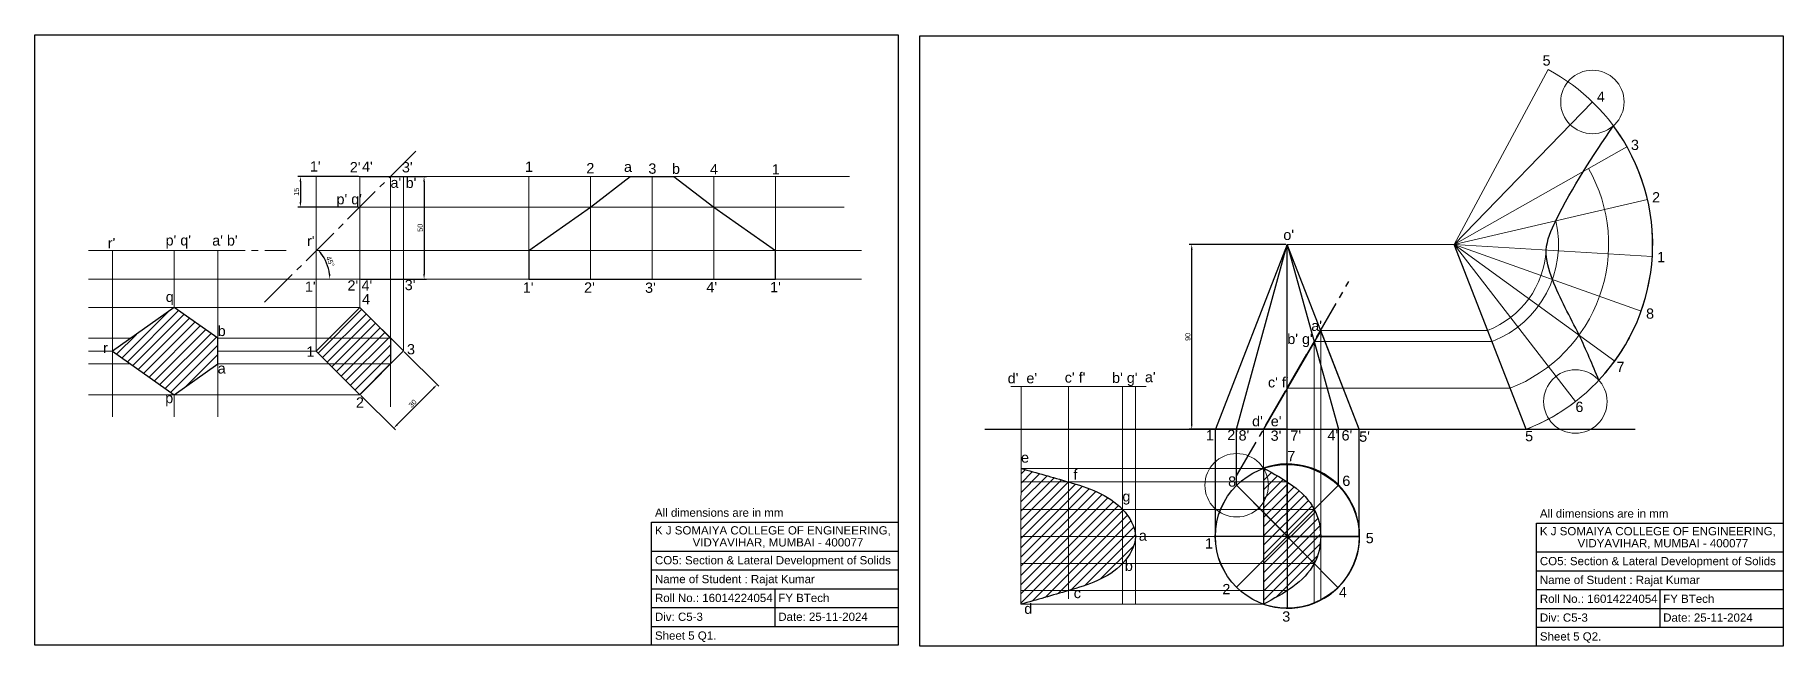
# Model space of a CAD drawing. Header units: millimetres. Extents: x 2240 to 3090, y 1935 to 2233.
import ezdxf

# ---------------------------------------------------------------- set-up
doc = ezdxf.new("R2010")
doc.units = ezdxf.units.MM
doc.linetypes.add('CENTER2', pattern=[28.575, 19.05, -3.175, 3.175, -3.175])
doc.styles.get("Standard").update_dxf_attribs({"font": 'arial.ttf'})
doc.dimstyles.new('ISO-25', dxfattribs={"dimtxt": 2.5, "dimasz": 2.5, "dimexe": 1.25, "dimexo": 0.625, "dimtad": 1, "dimtxsty": 'Standard', "dimcen": 2.5, "dimadec": 0, "dimazin": 0, "dimtfac": 1, "dimtmove": 0, "dimatfit": 3, "dimfxl": 1, "dimarcsym": 0})

# ---------------------------------------------------------------- blocks, each defined once
blk = doc.blocks.new('*U1')
blk.add_circle((35, 35), 35)
blk = doc.blocks.new('*U2')
at = {"color": 0, "linetype": 'ByBlock', "lineweight": -2, "transparency": 16777216}
for p, rotation in [((2861.76, 1940.77), 59.99999999999999), ((2896.76, 1975.77), 120), ((2836.13, 2036.39), 240), ((2801.13, 2001.39), 300.0000000000001), ((2883.94, 2023.58), 180)]:
    blk.add_blockref('*U1', p, dxfattribs=dict(at, rotation=rotation))
blk.add_blockref('*U1', (2813.94, 1953.58), dxfattribs=at)
blk = doc.blocks.new('*D3')
at = {"color": 0, "lineweight": -2, "transparency": 16777216}
for p, q in [((2398.21, 2163.76), (2430.18, 2163.76)), ((2428.93, 2161.26), (2428.93, 2116.26)), ((2398.21, 2113.76), (2430.18, 2113.76))]:
    blk.add_line(p, q, dxfattribs=at)
at = {"color": 0, "lineweight": 9, "transparency": 16777216}
for points in [[(2428.51, 2161.26), (2429.35, 2161.26), (2428.93, 2163.76)], [(2428.51, 2116.26), (2429.35, 2116.26), (2428.93, 2113.76)]]:
    blk.add_solid(points, dxfattribs=at)
at = {"layer": 'Defpoints', "color": 0, "lineweight": 9, "transparency": 16777216}
for p in [(2397.59, 2163.76), (2397.59, 2113.76), (2428.93, 2113.76)]:
    blk.add_point(p, dxfattribs=at)
at = {"color": 0, "lineweight": 9, "transparency": 16777216, "insert": (2427.03, 2138.76), "char_height": 2.5, "attachment_point": 5, "rotation": 90}
blk.add_mtext('50', dxfattribs=at)
blk = doc.blocks.new('*D4')
at = {"color": 0, "lineweight": -2, "transparency": 16777216}
for p, q in [((2396.96, 2163.76), (2367.51, 2163.76)), ((2368.76, 2161.26), (2368.76, 2151.26)), ((2396.96, 2148.76), (2367.51, 2148.76))]:
    blk.add_line(p, q, dxfattribs=at)
at = {"color": 0, "lineweight": 9, "transparency": 16777216}
for points in [[(2368.34, 2161.26), (2369.17, 2161.26), (2368.76, 2163.76)], [(2368.34, 2151.26), (2369.17, 2151.26), (2368.76, 2148.76)]]:
    blk.add_solid(points, dxfattribs=at)
at = {"layer": 'Defpoints', "color": 0, "lineweight": 9, "transparency": 16777216}
for p in [(2397.59, 2163.76), (2368.76, 2148.76), (2397.59, 2148.76)]:
    blk.add_point(p, dxfattribs=at)
at = {"color": 0, "lineweight": 9, "transparency": 16777216, "insert": (2366.85, 2156.26), "char_height": 2.5, "attachment_point": 5, "rotation": 90}
blk.add_mtext('15', dxfattribs=at)
blk = doc.blocks.new('*D5')
at = {"color": 0, "lineweight": -2, "transparency": 16777216}
for p, q in [((2419.31, 2078.36), (2436.16, 2061.63)), ((2433.51, 2060.74), (2415.89, 2043)), ((2398.17, 2057.07), (2415.02, 2040.34))]:
    blk.add_line(p, q, dxfattribs=at)
at = {"color": 0, "lineweight": 9, "transparency": 16777216}
for points in [[(2433.22, 2061.03), (2433.81, 2060.44), (2435.27, 2062.51)], [(2415.6, 2043.29), (2416.19, 2042.71), (2414.13, 2041.23)]]:
    blk.add_solid(points, dxfattribs=at)
at = {"layer": 'Defpoints', "color": 0, "lineweight": 9, "transparency": 16777216}
for p in [(2418.87, 2078.8), (2397.73, 2057.52), (2414.13, 2041.23)]:
    blk.add_point(p, dxfattribs=at)
at = {"color": 0, "lineweight": 9, "transparency": 16777216, "insert": (2423.35, 2053.21), "char_height": 2.5, "attachment_point": 5, "rotation": 45.19609}
blk.add_mtext('30', dxfattribs=at)
blk = doc.blocks.new('*D6')
at = {"color": 0, "lineweight": -2, "transparency": 16777216}
blk.add_arc((2362.59, 2113.76), 20.48, 6.99838, 38.00162, dxfattribs=at)
at = {"color": 0, "lineweight": 9, "transparency": 16777216}
for points in [[(2378.41, 2126.1), (2379.04, 2126.65), (2377.07, 2128.24)], [(2383.33, 2116.28), (2382.5, 2116.23), (2383.07, 2113.76)]]:
    blk.add_solid(points, dxfattribs=at)
at = {"layer": 'Defpoints', "color": 0, "lineweight": 9, "transparency": 16777216}
for p in [(2424.84, 2176.02), (2382.37, 2119.06), (2257.94, 2113.76), (2641.75, 2113.76), (2351.31, 2102.49)]:
    blk.add_point(p, dxfattribs=at)
at = {"color": 0, "lineweight": 9, "transparency": 16777216, "insert": (2383.26, 2122.33), "char_height": 2.5, "attachment_point": 5, "rotation": 292.5}
blk.add_mtext('45°', dxfattribs=at)
blk = doc.blocks.new('*D9')
at = {"color": 0, "lineweight": -2, "transparency": 16777216}
for p, q in [((2848.32, 2130.67), (2801.21, 2130.67)), ((2802.46, 2043.17), (2802.46, 2128.17)), ((2848.32, 2040.67), (2801.21, 2040.67))]:
    blk.add_line(p, q, dxfattribs=at)
at = {"color": 0, "lineweight": 9, "transparency": 16777216}
for points in [[(2802.04, 2128.17), (2802.87, 2128.17), (2802.46, 2130.67)], [(2802.04, 2043.17), (2802.87, 2043.17), (2802.46, 2040.67)]]:
    blk.add_solid(points, dxfattribs=at)
at = {"layer": 'Defpoints', "color": 0, "lineweight": 9, "transparency": 16777216}
for p in [(2802.46, 2130.67), (2848.94, 2130.67), (2848.94, 2040.67)]:
    blk.add_point(p, dxfattribs=at)
at = {"color": 0, "lineweight": 9, "transparency": 16777216, "insert": (2800.55, 2085.67), "char_height": 2.5, "attachment_point": 5, "rotation": 90}
blk.add_mtext('90', dxfattribs=at)

msp = doc.modelspace()

# ---------------------------------------------------------------- hatches: boundary and pattern name
at = {"lineweight": 9}
h = msp.add_hatch(dxfattribs=at)
h.set_pattern_fill('ANSI31', color=256)
h.paths.add_polyline_path([(2328.5, 2085.044), (2307.287, 2099.941), (2277.39, 2078.656), (2307.287, 2057.515), (2328.5, 2072.472)])
h = msp.add_hatch(dxfattribs=at)
h.set_pattern_fill('ANSI31', color=256)
h.set_pattern_definition([(45, (48.0677, 0), (-2.245064, 2.245064), [])])
h.paths.add_polyline_path([(2412.585, 2085.044), (2397.585, 2099.941), (2376.445, 2078.656), (2397.731, 2057.515), (2412.585, 2072.472)])
h = msp.add_hatch(dxfattribs=at)
h.set_pattern_fill('ANSI31', color=256)
edge = h.paths.add_edge_path()
edge.add_line((2719.4, 2021.624), (2719.394, 2015.068))
edge.add_line((2719.394, 2015.068), (2742.526, 2015.068))
edge.add_spline(control_points=[(2742.526, 2015.068), (2734.747, 2017.38), (2727.073, 2019.502), (2719.4, 2021.624)], knot_values=[0, 0, 0, 0, 24.0376647, 24.0376647, 24.0376647, 24.0376647], degree=3, periodic=0)
h.paths.add_polyline_path([(2742.526, 2015.068), (2719.394, 2015.068), (2719.383, 2001.698), (2742.526, 2001.698)])
edge = h.paths.add_edge_path()
edge.add_spline(control_points=[(2768.754, 2001.698), (2761.736, 2009.116), (2752.052, 2012.235), (2742.526, 2015.068)], knot_values=[0, 0, 0, 0, 29.4397044, 29.4397044, 29.4397044, 29.4397044], degree=3, periodic=0)
edge.add_line((2742.526, 2015.068), (2742.526, 2001.698))
edge.add_line((2742.526, 2001.698), (2768.754, 2001.698))
h.paths.add_polyline_path([(2768.754, 2001.698), (2742.526, 2001.698), (2742.526, 1988.583), (2768.754, 1988.583)])
h.paths.add_polyline_path([(2768.754, 1988.583), (2742.526, 1988.583), (2742.526, 1975.356), (2768.754, 1975.356)])
h.paths.add_polyline_path([(2742.526, 2001.698), (2719.383, 2001.698), (2719.373, 1988.583), (2742.526, 1988.583)])
h.paths.add_polyline_path([(2742.526, 1988.583), (2719.373, 1988.583), (2719.362, 1975.356), (2742.526, 1975.356)])
h.paths.add_polyline_path([(2742.526, 1975.356), (2719.362, 1975.356), (2719.351, 1962.164), (2742.526, 1962.164)])
edge = h.paths.add_edge_path()
edge.add_line((2742.526, 1962.164), (2719.351, 1962.164))
edge.add_line((2719.351, 1962.164), (2719.346, 1955.543))
edge.add_spline(control_points=[(2719.346, 1955.543), (2727.029, 1957.704), (2734.713, 1959.865), (2742.526, 1962.164)], knot_values=[0, 0, 0, 0, 24.1068996, 24.1068996, 24.1068996, 24.1068996], degree=3, periodic=0)
edge = h.paths.add_edge_path()
edge.add_spline(control_points=[(2742.526, 1962.164), (2752.041, 1964.964), (2761.749, 1967.97), (2768.754, 1975.356)], knot_values=[0, 0, 0, 0, 29.3594237, 29.3594237, 29.3594237, 29.3594237], degree=3, periodic=0)
edge.add_line((2768.754, 1975.356), (2742.526, 1975.356))
edge.add_line((2742.526, 1975.356), (2742.526, 1962.164))
edge = h.paths.add_edge_path()
edge.add_spline(control_points=[(2768.754, 1975.356), (2772.23, 1979.021), (2775.041, 1983.763), (2775.058, 1988.499)], knot_values=[68.1146193, 68.1146193, 68.1146193, 68.1146193, 82.680091, 82.680091, 82.680091, 82.680091], degree=3, periodic=0)
edge.add_line((2775.058, 1988.499), (2775.058, 1988.583))
edge.add_line((2775.058, 1988.583), (2768.754, 1988.583))
edge.add_line((2768.754, 1988.583), (2768.754, 1975.356))
edge = h.paths.add_edge_path()
edge.add_spline(control_points=[(2775.058, 1988.583), (2775.041, 1993.314), (2772.223, 1998.031), (2768.754, 2001.698)], knot_values=[0, 0, 0, 0, 14.5504424, 14.5504424, 14.5504424, 14.5504424], degree=3, periodic=0)
edge.add_line((2768.754, 2001.698), (2768.754, 1988.583))
edge.add_line((2768.754, 1988.583), (2775.058, 1988.583))
h = msp.add_hatch(dxfattribs=at)
h.set_pattern_fill('ANSI31', color=256)
edge = h.paths.add_edge_path()
edge.add_line((2837.398, 2021.624), (2837.398, 1955.543))
edge.add_spline(control_points=[(2837.398, 2021.805), (2847.332, 2016.369), (2861.476, 2008.627), (2866.318, 1988.553), (2861.549, 1968.486), (2847.336, 1960.887), (2837.398, 1955.574)], knot_values=[0, 0, 0, 0, 31.8197352, 45.3074214, 58.9049066, 90.5201934, 90.5201934, 90.5201934, 90.5201934], degree=3, periodic=0)

# ---------------------------------------------------------------- linework, layer by layer
for p, q in [((2239.586, 2232.6), (2659.586, 2232.6)), ((2239.586, 1935.6), (2239.586, 2232.6)), ((2659.586, 2232.6), (2659.586, 1935.6)), ((2670.181, 2232.188), (3090.181, 2232.188)), ((2670.181, 1935.188), (2670.181, 2232.188)), ((3090.181, 2232.188), (3090.181, 1935.188)), ((2848.945, 2130.666), (2813.945, 2040.666)), ((2824.293, 2040.666), (2848.945, 2130.666)), ((2848.945, 2040.666), (2848.945, 2130.666)), ((2883.945, 2040.666), (2848.945, 2130.666)), ((2848.945, 2130.666), (2873.906, 2040.666)), ((2965.184, 2040.666), (2930.184, 2130.666)), ((2848.945, 2040.666), (2848.945, 2060.666)), ((2701.826, 2040.666), (3018.243, 2040.666)), ((2813.945, 1988.583), (2813.945, 2040.666)), ((2813.945, 2040.666), (2824.293, 2040.666)), ((2824.293, 2013.448), (2824.293, 2040.666)), ((2848.945, 2023.583), (2848.945, 2040.666)), ((2873.906, 2013.544), (2873.906, 2040.666)), ((2883.945, 1988.583), (2883.945, 2040.666)), ((2883.945, 2040.666), (2883.945, 2040.666)), ((2848.945, 1988.583), (2848.945, 2023.583)), ((2848.945, 2023.583), (2848.945, 1953.583)), ((2873.906, 2013.544), (2824.196, 1963.835)), ((2849.051, 1988.689), (2824.293, 2013.448)), ((2824.293, 2013.448), (2873.587, 1963.729)), ((2848.945, 1988.583), (2873.906, 2013.544)), ((2539.586, 1995.423), (2659.586, 1995.423)), ((2539.586, 1935.6), (2539.586, 1995.423)), ((2659.586, 1990.6), (2659.586, 1935.6)), ((2970.181, 1995.011), (3090.181, 1995.011)), ((2970.181, 1935.188), (2970.181, 1995.011)), ((2883.945, 1988.583), (2813.945, 1988.583)), ((2848.945, 1988.583), (2883.945, 1988.583)), ((3090.181, 1990.188), (3090.181, 1935.188)), ((2539.586, 1981.433), (2659.586, 1981.433)), ((2970.181, 1981.021), (3090.181, 1981.021)), ((2539.586, 1972.266), (2659.586, 1972.266)), ((2970.181, 1971.855), (3090.181, 1971.855)), ((2539.586, 1963.1), (2659.586, 1963.1)), ((2599.586, 1963.1), (2599.586, 1944.766)), ((2970.181, 1962.688), (3090.181, 1962.688)), ((3030.181, 1962.688), (3030.181, 1944.355)), ((2539.586, 1953.933), (2659.586, 1953.933)), ((2970.181, 1953.521), (3090.181, 1953.521)), ((2539.586, 1944.766), (2659.586, 1944.766)), ((2970.181, 1944.355), (3090.181, 1944.355)), ((2659.586, 1935.6), (2239.586, 1935.6)), ((2659.586, 1935.6), (2539.586, 1935.6)), ((3090.181, 1935.188), (2670.181, 1935.188)), ((3090.181, 1935.188), (2970.181, 1935.188))]:
    msp.add_line(p, q)
for p, q in [((2930.184, 2130.666), (2975.89, 2215.731)), ((2997.416, 2199.984), (2930.184, 2130.666)), ((2930.184, 2130.666), (3014.231, 2178.218)), ((2376.445, 2113.763), (2376.445, 2163.763)), ((2376.445, 2163.763), (2635.876, 2163.763)), ((2397.585, 2113.763), (2397.585, 2163.763)), ((2397.585, 2163.763), (2397.585, 2148.763)), ((2412.585, 2163.763), (2412.585, 2051.659)), ((2418.871, 2113.763), (2418.871, 2163.763)), ((2479.847, 2113.763), (2479.847, 2163.763)), ((2479.847, 2163.763), (2509.847, 2163.763)), ((2509.847, 2163.763), (2509.847, 2113.763)), ((2529.24, 2163.763), (2550.453, 2163.763)), ((2539.847, 2113.763), (2539.847, 2163.763)), ((2539.847, 2163.763), (2569.847, 2163.763)), ((2569.847, 2163.763), (2569.847, 2113.763)), ((2599.847, 2113.763), (2599.847, 2163.763)), ((3024.228, 2152.595), (2930.184, 2130.666)), ((2397.585, 2148.763), (2633.308, 2148.763)), ((2277.39, 2127.623), (2307.287, 2127.623)), ((2277.39, 2127.623), (2277.39, 2046.732)), ((2307.287, 2127.623), (2328.5, 2127.623)), ((2307.287, 2127.623), (2307.287, 2099.941)), ((2328.5, 2127.623), (2328.5, 2046.732)), ((2376.445, 2127.623), (2376.445, 2127.623)), ((2376.445, 2127.623), (2641.747, 2127.623)), ((2848.945, 2130.666), (2930.184, 2130.666)), ((2965.184, 2040.666), (2930.184, 2130.666)), ((3026.57, 2124.772), (2930.184, 2130.666)), ((2930.184, 2130.666), (2989.138, 2054.184)), ((3008.308, 2073.907), (2930.184, 2130.666)), ((3021.141, 2098.234), (2930.184, 2130.666)), ((2265.639, 2113.763), (2641.75, 2113.763)), ((2376.445, 2078.656), (2376.445, 2113.763)), ((2397.585, 2099.941), (2397.585, 2113.763)), ((2418.871, 2078.801), (2418.871, 2113.763)), ((2449.847, 2113.763), (2479.847, 2113.763)), ((2509.847, 2113.763), (2539.847, 2113.763)), ((2569.847, 2113.763), (2599.847, 2113.763)), ((2397.585, 2099.941), (2265.639, 2099.941)), ((2286.362, 2085.044), (2265.639, 2085.044)), ((2412.585, 2085.044), (2328.5, 2085.044)), ((2865.211, 2088.84), (2837.398, 2040.666)), ((2865.211, 2088.84), (2946.45, 2088.84)), ((2865.211, 2088.84), (2865.211, 1957.524)), ((2277.39, 2078.656), (2265.648, 2078.656)), ((2376.445, 2078.656), (2328.5, 2078.656)), ((2848.945, 2060.666), (2862.059, 2083.381)), ((2862.059, 2083.381), (2862.059, 2083.381)), ((2862.059, 2083.381), (2948.573, 2083.381)), ((2862.059, 2083.381), (2862.059, 1956.082)), ((2286.135, 2072.472), (2265.639, 2072.472)), ((2412.585, 2072.472), (2328.5, 2072.472)), ((2714.495, 2061.521), (2780.3, 2061.521)), ((2719.432, 2061.521), (2719.346, 1955.543)), ((2719.432, 2061.521), (2742.526, 2061.5)), ((2719.432, 2061.521), (2742.526, 2061.5)), ((2742.526, 2061.5), (2768.754, 2061.503)), ((2742.526, 2061.5), (2742.526, 1958.094)), ((2742.526, 2061.5), (2771.908, 2061.5)), ((2775.058, 2061.497), (2768.754, 2061.503)), ((2768.754, 2061.476), (2768.754, 1955.543)), ((2775.058, 2061.47), (2775.058, 1955.407)), ((2837.398, 2040.666), (2848.945, 2060.666)), ((2848.945, 2060.666), (2957.407, 2060.666)), ((2397.731, 2057.515), (2265.639, 2057.515)), ((2307.287, 2057.515), (2307.287, 2046.732)), ((2837.398, 2040.666), (2837.398, 1955.543)), ((2837.398, 2021.624), (2719.4, 2021.624)), ((2848.945, 2015.068), (2719.394, 2015.068)), ((2862.059, 2001.698), (2719.383, 2001.698)), ((2813.945, 1988.583), (2719.373, 1988.583)), ((2862.059, 1975.356), (2719.362, 1975.356)), ((2848.945, 1962.164), (2719.351, 1962.164)), ((2837.398, 1955.543), (2719.346, 1955.543))]:
    msp.add_line(p, q, dxfattribs=at)
at = {"linetype": 'CENTER2', "lineweight": 9}
for p, q in [((2351.312, 2102.49), (2424.844, 2176.022)), ((2265.639, 2127.623), (2361.784, 2127.623))]:
    msp.add_line(p, q, dxfattribs=at)
at = {"lineweight": 30}
for p, q in [((2509.847, 2148.763), (2529.24, 2163.763)), ((2529.24, 2163.763), (2550.453, 2163.763)), ((2550.453, 2163.763), (2569.847, 2148.763)), ((2479.847, 2127.623), (2509.847, 2148.763)), ((2569.847, 2148.763), (2599.847, 2127.623)), ((2479.847, 2127.623), (2479.847, 2113.763)), ((2599.847, 2113.763), (2599.847, 2127.623)), ((2479.847, 2113.763), (2599.847, 2113.763)), ((2307.287, 2099.941), (2277.39, 2078.656)), ((2328.5, 2085.044), (2307.287, 2099.941)), ((2376.445, 2078.656), (2397.585, 2099.941)), ((2397.585, 2099.941), (2412.585, 2085.044)), ((2328.5, 2072.472), (2328.5, 2085.044)), ((2412.585, 2085.044), (2412.585, 2072.472)), ((2865.211, 2088.84), (2837.398, 2040.666)), ((2883.945, 2040.666), (2865.211, 2088.84)), ((2277.39, 2078.656), (2307.287, 2057.515)), ((2397.731, 2057.515), (2376.445, 2078.656)), ((2307.287, 2057.515), (2328.5, 2072.472)), ((2412.585, 2072.472), (2397.731, 2057.515)), ((2837.398, 2040.666), (2883.945, 2040.666)), ((2837.398, 2021.624), (2837.398, 1955.543))]:
    msp.add_line(p, q, dxfattribs=at)
at = {"linetype": 'CENTER2'}
for p, q in [((2848.945, 2060.666), (2878.945, 2112.628)), ((2824.293, 2017.968), (2848.945, 2060.666))]:
    msp.add_line(p, q, dxfattribs=at)
at = {"lineweight": 9}
msp.add_lwpolyline([(2376.445, 2078.656), (2397.731, 2057.515), (2418.871, 2078.801), (2397.585, 2099.941)], close=True, dxfattribs=at)
for centre in [(2997.425, 2199.984), (2989.147, 2054.184), (2824.303, 2013.438)]:
    msp.add_circle(centre, 15.443, dxfattribs=at)
for radius, end in [(96.566, 61.750506), (75.107, 29.500506), (50.735, 13.125506), (44.878, 356.500506), (96.566, 307.625506)]:
    msp.add_arc((2930.184, 2130.666), radius, 291.250506, end, dxfattribs=at)
at = {"lineweight": 30}
for centre, radius, start, end in [((2930.184, 2130.666), 96.566, 316.802582, 36.698891), ((2849.051, 1988.689), 35.106, 250.613533, 109.549001), ((2849.051, 1988.689), 35.106, 179.826817, 180.173183)]:
    msp.add_arc(centre, radius, start, end, dxfattribs=at)
for points in [[(3000.581, 2064.565), (2990.948, 2086.52), (2977.973, 2113.627), (2974.979, 2127.927), (2979.594, 2142.187), (3007.61, 2188.375)], [(2719.4, 2021.624), (2742.526, 2015.068), (2768.754, 2001.698), (2775.058, 1988.583), (2768.754, 1975.356), (2742.526, 1962.164), (2719.346, 1955.543)], [(2837.398, 2021.805), (2862.059, 2001.698), (2865.211, 1988.583), (2862.059, 1975.356), (2837.398, 1955.574)]]:
    msp.add_spline(points, degree=3, dxfattribs=at)

# ---------------------------------------------------------------- block references
msp.add_blockref('*U2', (0, 0))

# ---------------------------------------------------------------- texts
at = {"lineweight": 9}
for s, p in [('5', (2973.174, 2217.69)), ('4', (2999.6, 2200.052)), ('3', (3016.165, 2176.598)), ("1'", (2373.366, 2166.102)), ("2'", (2392.791, 2165.74)), ("4'", (2398.727, 2165.987)), ("3'", (2418.142, 2165.705)), ('1', (2478.03, 2165.95)), ('2', (2507.893, 2165.276)), ('a', (2526.193, 2165.92)), ('3', (2538.074, 2165.049)), ('b', (2549.561, 2164.977)), ('4', (2568.028, 2164.762)), ('1', (2598.144, 2164.69)), ("a'", (2412.585, 2158.198)), ("b'", (2419.953, 2158.132)), ('2', (3026.459, 2151.09)), ("a' b'", (2325.833, 2130.084)), ("o'", (2847.028, 2132.794)), ("r'", (2275.026, 2128.821)), ("r'", (2371.971, 2129.832)), ('1', (3028.917, 2122.011)), ("1'", (2370.955, 2107.602)), ("2'", (2391.661, 2108.204)), ("4'", (2398.488, 2108.195)), ("3'", (2419.528, 2108.399)), ("1'", (2476.961, 2107.169)), ("2'", (2506.795, 2107.169)), ("3'", (2536.465, 2107.094)), ("4'", (2566.299, 2107.333)), ("1'", (2597.303, 2107.376)), ('q', (2303.236, 2102.659)), ('4', (2398.768, 2101.521)), ('4', (2398.768, 2101.521)), ("a'", (2860.63, 2088.536)), ('8', (3023.545, 2094.496)), ('b', (2328.5, 2086.066)), ("b' g'", (2848.945, 2082.163)), ('r', (2272.712, 2077.784)), ('1', (2371.67, 2075.994)), ('3', (2420.612, 2077.161)), ('a', (2328.5, 2067.839)), ("d'  e'", (2712.913, 2063.038)), ("c' f'", (2740.667, 2063.403)), ("b' g'", (2763.712, 2063.259)), ("a'", (2779.686, 2063.605)), ('7', (3009.127, 2068.515)), ("c' f'", (2839.553, 2061.042)), ('p', (2302.971, 2053.395)), ('2', (2395.782, 2051.219)), ('6', (2989.157, 2049.087)), ("d'  e'", (2831.836, 2042.123)), ("1'", (2809.347, 2035.308)), ("2'", (2819.75, 2035.436)), ("8'", (2825.25, 2035.216)), ("3'", (2840.856, 2035.079)), ("7'", (2850.46, 2035.13)), ("4'", (2868.488, 2035.255)), ("6'", (2875.363, 2035.231)), ("5'", (2883.945, 2034.611)), ('5', (2964.689, 2034.857)), ('e', (2719.402, 2024.463)), ('7', (2848.945, 2025.131)), ('f', (2744.897, 2016.113)), ('8', (2820.176, 2012.762)), ('6', (2875.737, 2013.094)), ('g', (2768.754, 2005.54)), ('a', (2776.731, 1986.449)), ('1', (2808.907, 1982.614)), ('5', (2887.118, 1985.24)), ('b', (2769.912, 1971.777)), ('2', (2817.384, 1960.406)), ('c', (2745.055, 1958.496)), ('4', (2874.049, 1958.863)), ('d', (2720.967, 1950.866)), ('3', (2846.505, 1947.071))]:
    msp.add_text(s, height=5, dxfattribs=at).set_placement(p)
for s, height, p in [('All dimensions are in mm', 4.00791, (2541.264, 1998.105)), ('All dimensions are in mm', 4.00791, (2971.859, 1997.694)), ('K J SOMAIYA COLLEGE OF ENGINEERING, ', 4.00791, (2541.264, 1989.497)), ('K J SOMAIYA COLLEGE OF ENGINEERING, ', 4.00791, (2971.859, 1989.086)), ('VIDYAVIHAR, MUMBAI - 400077', 4.00791, (2559.601, 1983.645)), ('VIDYAVIHAR, MUMBAI - 400077', 4.00791, (2990.195, 1983.234)), ('CO5: Section & Lateral Development of Solids  ', 4.00791, (2541.264, 1974.949)), ('CO5: Section & Lateral Development of Solids  ', 4.00791, (2971.859, 1974.537)), ('Name of Student : Rajat Kumar ', 4.00791, (2541.264, 1965.782)), ('Name of Student : Rajat Kumar ', 4.00791, (2971.859, 1965.37)), ('Roll No.: 16014224054', 4.00791, (2541.264, 1956.615)), ('FY BTech ', 4.0079, (2601.264, 1956.615)), ('Roll No.: 16014224054', 4.00791, (2971.859, 1956.204)), ('FY BTech ', 4.0079, (3031.859, 1956.204)), ('Div: C5-3', 4.0079, (2541.264, 1947.449)), ('Date: 25-11-2024', 4.00791, (2601.264, 1947.449)), ('Div: C5-3', 4.0079, (2971.859, 1947.037)), ('Date: 25-11-2024', 4.00791, (3031.859, 1947.037)), ('Sheet 5 Q1.', 4.00791, (2541.264, 1938.282)), ('Sheet 5 Q2.', 4.00791, (2971.859, 1937.87))]:
    msp.add_text(s, height=height).set_placement(p)
at = {"lineweight": 9, "char_height": 5, "width": 23.55664, "attachment_point": 1}
for insert in [(2386.321, 2155.151), (2303.137, 2135.156)]:
    msp.add_mtext("p' q' ", dxfattribs=dict(at, insert=insert))

# ---------------------------------------------------------------- dimensions: what is measured, and where the dimension line sits
at = {"lineweight": 9}
dim = msp.add_angular_dim_2l(base=(2382.368, 2119.064), line1=((2351.312, 2102.49), (2424.844, 2176.022)), line2=((2257.943, 2113.763), (2641.75, 2113.763)), dimstyle='ISO-25', dxfattribs=at)
dim.commit()
dim.dimension.update_dxf_attribs({"geometry": '*D6', "text_midpoint": (2383.259, 2122.326)})
for p1, p2, distance, picture, middle in [((2397.585, 2163.763), (2397.585, 2148.763), -28.83, '*D4', (2366.854, 2156.263)), ((2397.585, 2163.763), (2397.585, 2113.763), 31.346, '*D3', (2427.03, 2138.763)), ((2418.871, 2078.801), (2397.731, 2057.515), 23.117, '*D5', (2423.353, 2053.208))]:
    dim = msp.add_aligned_dim(p1=p1, p2=p2, distance=distance, dimstyle='ISO-25', dxfattribs=at)
    dim.commit()
    dim.dimension.update_dxf_attribs({"geometry": picture, "text_midpoint": middle})
dim = msp.add_linear_dim(base=(2802.456, 2130.666), p1=(2848.945, 2040.666), p2=(2848.945, 2130.666), angle=90, dimstyle='ISO-25', dxfattribs=at)
dim.commit()
dim.dimension.update_dxf_attribs({"geometry": '*D9', "text_midpoint": (2800.554, 2085.666)})

doc.saveas('drawing.dxf')
